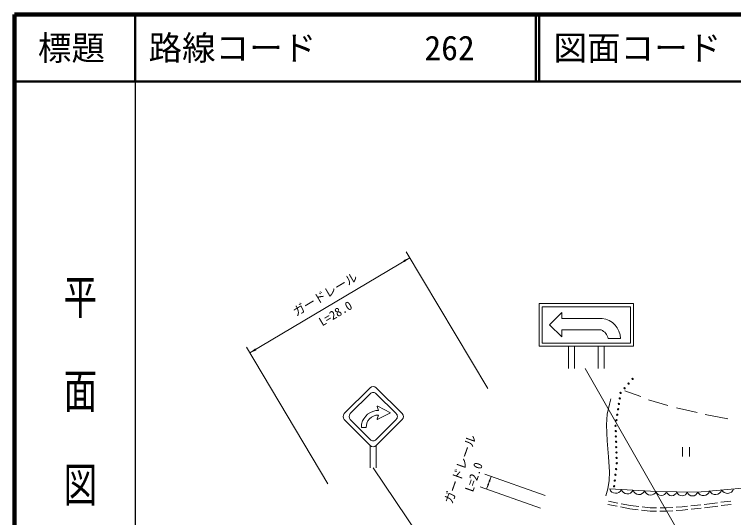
# Model space of a CAD drawing. Units: millimetres, scale not verified. Extents: x 40000 to 680000, y 20000 to 380000.
# Drawn here: x 40000 to 147232, y 304972 to 380000 of the extents above; entities that cross this region are included whole.
import ezdxf
from ezdxf.enums import TextEntityAlignment as Align

# ---------------------------------------------------------------- set-up
doc = ezdxf.new("R2010")
doc.units = ezdxf.units.MM
doc.header["$LTSCALE"] = 1000
for name, color, linetype, lineweight in [('M-STR-HTXT', 7, 'Continuous', 13), ('M-STR-STRC', 7, 'Continuous', 13), ('M-TTL', 2, 'Continuous', 140), ('M-TTL-BAND', 7, 'Continuous', 25), ('M-TTL-LINE', 7, 'Continuous', 50), ('M-WORK', 1, 'Continuous', 13)]:
    doc.layers.add(name, color=color, linetype=linetype, lineweight=lineweight)
doc.layers.add('M-TTL-TXT', color=7, linetype='Continuous')
doc.styles.add('@ＭＳ ゴシック', font='')
doc.styles.add('ＭＳ ゴシック', font='')
doc.styles.get('@ＭＳ ゴシック').set_extended_font_data('@MS Gothic')
doc.styles.get('ＭＳ ゴシック').set_extended_font_data('MS Gothic')

# ---------------------------------------------------------------- blocks, each defined once
blk = doc.blocks.new('filled_arrow')
at = {"color": 0, "linetype": 'Continuous', "lineweight": -2}
blk.add_solid([(7.5, 1.25), (0, 0), (7.5, -1.25)], dxfattribs=at)

msp = doc.modelspace()

# ---------------------------------------------------------------- linework, layer by layer
at = {"layer": 'M-STR-HTXT'}
for p, q in [((110564, 324198), (98435, 344578)), ((75125, 329543), (98946, 343719)), ((86743, 310021), (74614, 330402)), ((140660, 300024), (125115, 327212)), ((113324, 283027), (93468, 312391)), ((119122, 308261), (110137, 311455)), ((110409, 309236), (111079, 311120)), ((118452, 306376), (109467, 309571))]:
    msp.add_line(p, q, dxfattribs=at)
at = {"layer": 'M-STR-STRC'}
for p, q in [((118236, 330543), (118236, 336871)), ((118236, 336871), (132310, 336871)), ((132310, 336871), (132310, 330543)), ((118686, 330993), (118686, 336421)), ((118686, 336421), (131860, 336421)), ((131860, 336421), (131860, 330993)), ((121618, 335535), (119773, 333690)), ((121618, 335535), (121618, 334678)), ((121618, 334678), (127625, 334678)), ((119773, 333690), (121618, 331946)), ((121618, 332964), (121618, 331946)), ((127462, 332964), (121618, 332964)), ((130388, 331683), (128536, 331683)), ((132310, 330543), (118236, 330543)), ((131860, 330993), (118686, 330993)), ((122623, 330543), (122623, 327212)), ((123514, 330543), (123514, 327212)), ((127033, 330543), (127033, 327212)), ((127924, 330543), (127924, 327212)), ((93052, 324342), (89187, 320478)), ((93943, 324342), (97808, 320478)), ((93052, 323451), (90078, 320478)), ((96917, 320478), (93943, 323451)), ((93079, 320662), (92662, 320382)), ((93424, 320816), (93079, 320662)), ((93912, 320938), (93424, 320816)), ((94289, 320966), (93912, 320938)), ((94289, 320966), (94082, 321517)), ((94170, 321595), (96053, 320613)), ((89187, 319587), (93052, 315722)), ((93052, 316613), (90078, 319587)), ((92090, 319716), (91921, 319378)), ((92389, 320121), (92090, 319716)), ((92662, 320382), (92389, 320121)), ((92939, 319677), (92710, 319378)), ((93225, 319924), (92939, 319677)), ((93554, 320108), (93225, 319924)), ((93914, 320222), (93554, 320108)), ((94289, 320260), (93914, 320222)), ((97808, 319587), (93943, 315722)), ((96917, 319587), (93943, 316613)), ((94289, 320260), (94082, 319709)), ((94170, 319631), (96053, 320613)), ((91777, 318896), (91730, 318408)), ((91921, 319378), (91777, 318896)), ((92546, 319038), (92436, 318408)), ((92710, 319378), (92546, 319038)), ((91730, 318408), (92436, 318408)), ((93052, 315722), (93052, 312391)), ((93943, 315722), (93943, 312391))]:
    msp.add_line(p, q, dxfattribs=at)
for centre, radius, start, end in [((127233, 331545), 3158, 2.51328, 82.88348), ((126766, 331307), 1798, 11.08978, 67.20102), ((93498, 323897), 630, 45, 135), ((93498, 323006), 630, 45, 135.00015), ((94141, 321540), 63, 62.44717, 200.55603), ((89633, 320032), 630, 135, 225), ((90524, 320032), 630, 135.00016, 224.99989), ((94141, 319687), 63, 159.44395, 297.55281), ((96471, 320032), 630, 314.99995, 45), ((97362, 320032), 630, 315, 45), ((93498, 317058), 630, 224.99989, 314.99995), ((93498, 316167), 630, 225, 315)]:
    msp.add_arc(centre, radius, start, end, dxfattribs=at)
at = {"layer": 'M-TTL'}
for p, q in [((40000, 380000), (40000, 20000)), ((680000, 380000), (40000, 380000))]:
    msp.add_line(p, q, dxfattribs=at)
at = {"layer": 'M-TTL-BAND'}
msp.add_line((58000, 370000), (58000, 20000), dxfattribs=at)
at = {"layer": 'M-TTL-LINE'}
for p, q in [((58000, 380000), (58000, 370000)), ((117750, 380000), (117750, 370000)), ((118250, 380000), (118250, 370000)), ((40000, 370000), (680000, 370000))]:
    msp.add_line(p, q, dxfattribs=at)
at = {"layer": 'M-WORK'}
for p, q in [((131005, 323861), (133385, 323009)), ((128380, 320387), (128704, 321894)), ((128704, 321894), (128941, 322676)), ((134522, 322512), (137435, 321695)), ((138713, 321339), (141821, 320629)), ((128303, 318784), (128380, 320387)), ((142976, 320345), (146350, 319706)), ((128357, 316422), (128303, 318784)), ((128587, 314024), (128357, 316422)), ((139622, 315474), (139622, 314074)), ((140672, 314074), (140672, 315474)), ((128730, 311804), (128587, 314024)), ((128658, 310490), (128730, 311804)), ((128463, 309265), (128658, 310490)), ((128179, 308234), (128463, 309265)), ((128474, 306939), (129880, 306657)), ((128572, 307430), (129967, 307149)), ((130457, 307051), (131852, 306771)), ((131852, 306771), (133078, 306638)), ((140858, 306722), (142348, 306891)), ((142845, 306948), (143627, 307037)), ((143627, 307037), (144821, 307190)), ((143687, 306541), (144878, 306693)), ((145317, 307253), (146805, 307443)), ((145374, 306756), (146862, 306947)), ((130370, 306559), (131776, 306276)), ((131776, 306276), (133025, 306141)), ((133522, 306087), (134772, 305951)), ((133575, 306584), (134800, 306451)), ((134772, 305951), (135750, 305944)), ((134800, 306451), (135758, 306444)), ((136250, 305941), (137229, 305933)), ((136258, 306441), (137216, 306434)), ((137216, 306434), (138147, 306490)), ((137229, 305933), (138176, 305990)), ((138646, 306520), (139578, 306576)), ((138675, 306020), (139621, 306077)), ((139578, 306576), (140361, 306665)), ((139621, 306077), (140412, 306168)), ((140909, 306224), (142400, 306394)), ((142896, 306451), (143687, 306541))]:
    msp.add_line(p, q, dxfattribs=at)
msp.add_lwpolyline([(128773, 309243), (135691, 308874), (141871, 308785), (150805, 309567), (156719, 309957), (162562, 310295), (172846, 310863), (179914, 311201)], dxfattribs=at)
for centre in [(131567, 324948), (132161, 325645), (130974, 324252), (130253, 322743), (130380, 323555), (130127, 321930), (130000, 321118), (129747, 319493), (129874, 320305), (129621, 318680), (129648, 317880), (129675, 317079), (129703, 316279), (129730, 315478), (129757, 314678), (129784, 313877), (129812, 313077), (129711, 312218), (129611, 311359), (129510, 310500), (129410, 309641)]:
    msp.add_circle(centre, 100, dxfattribs=at)
for centre, radius, start, end in [((129655, 309521), 925, 197.51526, 336.38582), ((131385, 309429), 925, 197.51526, 336.38582), ((133114, 309337), 925, 197.51526, 336.38582), ((134843, 309245), 925, 197.51526, 336.38582), ((136466, 309060), 798, 193.51553, 344.83816), ((138011, 309038), 798, 193.51553, 344.83816), ((139557, 309016), 798, 193.51553, 344.83816), ((142733, 309232), 970, 207.42848, 342.56998), ((144519, 309388), 970, 207.42848, 342.56998), ((146306, 309545), 970, 207.42848, 342.56998), ((141102, 308994), 798, 193.51553, 344.83816)]:
    msp.add_arc(centre, radius, start, end, dxfattribs=at)

# ---------------------------------------------------------------- block references
at = {"layer": 'M-STR-HTXT'}
for p, xscale, yscale, rotation in [((98946, 343719), 133, 133, 210.8), ((75125, 329543), 133, 133, 30.8), ((111079, 311120), 107, 107, 250.4), ((110409, 309236), 107, 107, 70.4)]:
    msp.add_blockref('filled_arrow', p, dxfattribs=dict(at, xscale=xscale, yscale=yscale, rotation=rotation))

# ---------------------------------------------------------------- texts
at = {"layer": 'M-STR-HTXT', "style": 'ＭＳ ゴシック'}
for rotation, p in [(30.758, (81681, 335495)), (70.426, (104658, 307124))]:
    msp.add_text('ガードレール', height=1320, rotation=rotation, dxfattribs=at).set_placement(p, align=Align.MIDDLE_LEFT)
for s, rotation, p in [('L=28.0', 30.758, (88411, 334500)), ('L=2.0', 70.426, (109489, 310664))]:
    msp.add_text(s, height=1320, rotation=rotation, dxfattribs=at).set_placement(p, align=Align.BOTTOM_CENTER)
at = {"layer": 'M-TTL-BAND', "style": '@ＭＳ ゴシック', "width": 1.4}
msp.add_text('平  面  図', height=3666, rotation=270, dxfattribs=at).set_placement((49777, 306475), align=Align.MIDDLE_RIGHT)
at = {"layer": 'M-TTL-TXT', "style": 'ＭＳ ゴシック'}
msp.add_text('標題', height=3666, dxfattribs=at).set_placement((48500, 375000), align=Align.MIDDLE_CENTER)
for s, p in [('路線コード', (60000, 375000)), ('262', (101142, 375000)), ('図面コード', (120380, 375000))]:
    msp.add_text(s, height=3666, dxfattribs=at).set_placement(p, align=Align.MIDDLE_LEFT)

doc.saveas('drawing.dxf')
